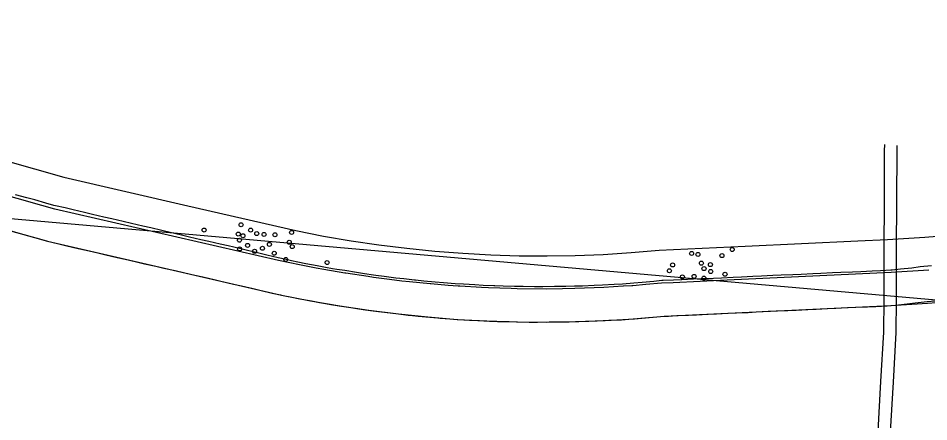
# Model space of a CAD drawing. Header units: metres. Extents: x 120 to 577, y 4 to 268.
# Drawn here: x 348.9 to 439.7, y 212.9 to 253.2 of the extents above; entities that cross this region are included whole.
import ezdxf

# ---------------------------------------------------------------- set-up
doc = ezdxf.new("R2010")
doc.units = ezdxf.units.M
for name, color, linetype in [('BOUNDARY', 7, 'Continuous'), ('CURB', 7, 'Continuous'), ('ELECTR_CABLE', 7, 'Continuous'), ('GRASS', 7, 'Continuous'), ('ROAD', 7, 'Continuous')]:
    doc.layers.add(name, color=color, linetype=linetype)

# ---------------------------------------------------------------- blocks, each defined once
blk = doc.blocks.new('СОСНА')
blk.add_circle((0, 0), 0.2)
blk = doc.blocks.new('ЗЛАКИ_ОРНАМЕНТАЛЬНЫЕ')
blk.add_circle((0, 0), 0.2)

msp = doc.modelspace()

# ---------------------------------------------------------------- linework, layer by layer
at = {"layer": 'BOUNDARY'}
msp.add_lwpolyline([(120.753, 253.201), (560.028, 214.601)], dxfattribs=at)
at = {"layer": 'CURB'}
for points in [[(440.029, 228.506), (438.877, 228.383), (438.056, 228.279), (436.921, 228.156), (436.1, 228.069), (435.96, 228.051), (434.93, 227.999), (434.109, 227.964), (432.956, 227.912), (432.135, 227.877), (430.965, 227.824), (430.144, 227.79), (428.992, 227.737), (428.171, 227.702), (427.018, 227.65), (426.18, 227.615), (425.027, 227.562), (424.206, 227.528), (423.053, 227.475), (422.215, 227.423), (421.062, 227.37), (420.242, 227.335), (419.089, 227.283), (418.268, 227.248), (417.098, 227.196), (416.277, 227.161), (415.124, 227.108), (414.304, 227.073), (413.273, 227.021), (413.133, 227.021), (412.313, 226.951), (411.16, 226.846), (410.339, 226.777), (409.186, 226.672), (408.365, 226.637), (407.213, 226.584), (406.374, 226.532), (405.222, 226.48), (404.401, 226.462), (403.545, 226.445), (403.248, 226.445), (402.41, 226.427), (401.257, 226.41), (400.436, 226.41), (399.284, 226.427), (398.445, 226.445), (397.293, 226.462), (396.472, 226.497), (396.367, 226.497), (395.319, 226.55), (394.481, 226.602), (393.328, 226.654), (392.507, 226.707), (391.355, 226.811), (390.534, 226.881), (389.381, 226.986), (388.56, 227.056), (388.455, 227.056), (387.407, 227.196), (386.587, 227.283), (385.434, 227.423), (384.613, 227.528), (384.351, 227.562), (383.478, 227.702), (382.657, 227.824), (381.504, 228.017), (380.701, 228.139), (380.264, 228.209), (379.566, 228.348), (378.745, 228.506), (377.61, 228.715), (376.806, 228.872), (376.195, 228.995), (375.671, 229.117), (374.868, 229.309), (373.732, 229.571), (372.929, 229.763), (371.811, 230.025), (371.008, 230.217), (369.873, 230.479), (369.069, 230.654), (367.934, 230.916), (367.131, 231.108), (366.013, 231.37), (365.21, 231.562), (364.074, 231.824), (363.271, 232.016), (362.153, 232.278), (361.35, 232.47), (360.215, 232.732), (359.411, 232.924), (358.276, 233.186), (357.473, 233.361), (356.355, 233.623), (355.551, 233.815), (354.416, 234.077), (353.613, 234.269), (352.635, 234.496), (352.495, 234.531), (351.692, 234.758), (350.574, 235.072), (349.788, 235.282), (348.67, 235.596)], [(348.024, 232.034), (349.142, 231.719), (349.945, 231.492), (351.063, 231.178), (351.849, 230.951), (351.866, 230.951), (352.984, 230.689), (353.787, 230.497), (354.923, 230.235), (355.726, 230.06), (356.861, 229.798), (357.665, 229.606), (358.8, 229.344), (359.603, 229.169), (360.721, 228.907), (361.524, 228.715), (362.66, 228.453), (363.463, 228.279), (364.598, 228.017), (365.402, 227.824), (366.537, 227.562), (367.34, 227.388), (368.476, 227.126), (369.279, 226.934), (370.414, 226.672), (371.217, 226.497), (372.353, 226.235), (373.156, 226.043), (374.274, 225.781), (375.077, 225.606), (375.2, 225.571), (376.23, 225.379), (377.033, 225.222), (378.169, 224.995), (378.989, 224.838), (379.374, 224.768), (380.125, 224.646), (380.945, 224.524), (382.098, 224.331), (382.902, 224.209), (383.583, 224.104), (384.054, 224.052), (384.875, 223.947), (386.028, 223.808), (386.849, 223.703), (387.809, 223.58), (388.001, 223.563), (388.822, 223.493), (389.975, 223.388), (390.796, 223.318), (391.023, 223.284), (391.966, 223.214), (392.787, 223.161), (393.939, 223.091), (394.76, 223.057), (395.93, 222.987), (396.751, 222.952), (397.904, 222.934), (398.742, 222.917), (399.895, 222.882), (400.716, 222.882), (401.886, 222.899), (402.707, 222.899), (403.545, 222.917), (403.877, 222.917), (404.698, 222.934), (404.855, 222.934), (405.851, 222.969), (406.689, 223.022), (407.842, 223.074), (408.662, 223.109), (409.116, 223.126), (409.832, 223.179), (410.653, 223.249), (411.806, 223.353), (412.627, 223.406), (413.36, 223.476), (413.78, 223.493), (414.618, 223.528), (415.771, 223.58), (416.591, 223.615), (417.762, 223.685), (418.582, 223.72), (419.735, 223.773), (420.556, 223.808), (421.726, 223.86), (422.547, 223.895), (423.717, 223.965), (424.538, 224), (425.691, 224.052), (426.512, 224.087), (427.682, 224.139), (428.503, 224.174), (429.655, 224.244), (430.494, 224.279), (431.646, 224.331), (432.467, 224.366), (433.637, 224.419), (434.458, 224.454), (435.611, 224.524), (436.432, 224.576), (437.584, 224.716), (438.405, 224.803), (439.575, 224.925), (440.396, 225.013)]]:
    msp.add_lwpolyline(points, dxfattribs=at)
at = {"layer": 'ELECTR_CABLE'}
for points in [[(428.097, 144.138), (428.485, 146.298), (429.358, 151.188), (430.232, 156.061), (431.105, 160.916), (431.978, 165.771), (432.362, 172.478), (432.659, 177.421), (432.956, 182.363), (433.253, 187.306), (433.532, 192.266), (433.829, 197.191), (434.109, 202.134), (434.406, 207.076), (434.685, 212.019), (434.982, 216.961), (435.261, 221.886), (435.296, 225.135), (435.314, 230.077), (435.331, 235.02), (435.349, 239.98), (435.353, 240.614)], [(429.315, 143.897), (429.708, 146.088), (430.581, 150.961), (431.454, 155.834), (432.327, 160.707), (433.201, 165.632), (433.602, 172.408), (433.882, 177.351), (434.179, 182.293), (434.476, 187.236), (434.755, 192.196), (435.052, 197.121), (435.331, 202.064), (435.628, 207.006), (435.925, 211.949), (436.222, 216.891), (436.501, 221.851), (436.536, 225.117), (436.536, 230.077), (436.571, 235.02), (436.589, 239.98), (436.593, 240.505)]]:
    msp.add_lwpolyline(points, dxfattribs=at)
at = {"layer": 'GRASS'}
for points in [[(439.75, 228.069), (435.995, 227.824), (419.648, 227.056), (414.251, 226.811), (413.081, 226.759), (411.544, 226.637), (410.217, 226.515), (410.129, 226.515), (409.309, 226.462), (409.274, 226.462), (407.335, 226.34), (406.374, 226.305), (404.453, 226.235), (403.213, 226.218), (401.572, 226.183), (398.69, 226.218), (398.114, 226.235), (395.826, 226.305), (395.144, 226.34), (392.979, 226.462), (392.804, 226.462), (391.826, 226.55), (390.08, 226.689), (390.01, 226.689), (387.966, 226.899), (387.198, 226.986), (385.975, 227.126), (384.351, 227.335), (383.827, 227.423), (381.609, 227.755), (381.504, 227.772), (379.409, 228.121), (378.658, 228.261), (377.156, 228.558), (375.846, 228.82), (374.903, 229.03), (352.6, 234.164), (351.273, 234.531), (320.22, 243.316)], [(332.498, 243.281), (353.491, 237.343), (365.856, 234.496), (376.614, 232.016), (379.374, 231.475), (382.133, 231.003), (384.91, 230.601), (387.687, 230.252), (390.481, 229.955), (393.276, 229.746), (396.07, 229.588), (398.882, 229.501), (401.676, 229.484), (404.488, 229.536), (407.283, 229.641), (410.077, 229.815), (412.871, 230.06), (421.447, 230.462), (432.677, 230.986), (435.646, 231.125), (439.348, 231.37), (441.811, 231.562)]]:
    msp.add_lwpolyline(points, dxfattribs=at)
at = {"layer": 'ROAD'}
msp.add_lwpolyline([(326.926, 237.989), (351.866, 230.951), (375.2, 225.571), (378.099, 225.013), (380.998, 224.506), (383.914, 224.069), (386.849, 223.703), (389.783, 223.406), (392.717, 223.161), (395.668, 223.004), (398.62, 222.917), (401.572, 222.882), (404.523, 222.934), (407.475, 223.039), (410.409, 223.214), (413.36, 223.476), (435.978, 224.541), (439.61, 224.768), (443.225, 225.048)], dxfattribs=at)

# ---------------------------------------------------------------- block references
at = {"layer": 'BUSH'}
for p in [(371.157, 232.592), (370.884, 231.665), (372.114, 232.062), (372.718, 231.717), (373.454, 231.627), (374.539, 231.596), (376.204, 231.83), (370.995, 231.058), (371.808, 230.542), (373.98, 230.639), (375.967, 230.85), (371.015, 230.179), (372.514, 229.948), (373.292, 230.251), (374.467, 229.757), (416.098, 229.734), (416.728, 229.632), (420.142, 230.128), (375.616, 229.135), (417.07, 228.765), (419.122, 229.517), (413.881, 228.004), (414.199, 228.583), (417.33, 228.222), (417.968, 228.621), (418.003, 227.935), (415.174, 227.396), (416.346, 227.449), (417.319, 227.27), (419.425, 227.661)]:
    msp.add_blockref('ЗЛАКИ_ОРНАМЕНТАЛЬНЫЕ', p, dxfattribs=at)
at = {"layer": 'TREE'}
for p in [(367.474, 232.067), (371.348, 231.498), (376.258, 230.412), (379.741, 228.828)]:
    msp.add_blockref('СОСНА', p, dxfattribs=at)

doc.saveas('drawing.dxf')
